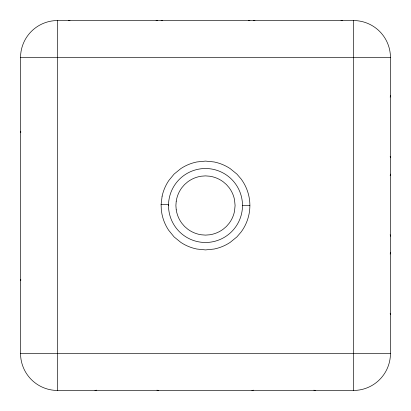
<?xml version="1.0" encoding="UTF-8"?>
<svg xmlns="http://www.w3.org/2000/svg" width="411" height="411" viewBox="0 0 411 411"><rect width="100%" height="100%" fill="white"/><g stroke="black" fill="none" stroke-linecap="round" stroke-linejoin="round"><path stroke-width="0.62" d="M168.489 205.5L168.5 204.678L161.097 204.519L161.307 209.846L161.965 214.146A45.467 45.467 0 0 0 168.602 230.17L174.089 236.906L180.83 242.398A45.493 45.493 0 0 0 196.854 249.035L205.5 249.914L214.146 249.035A45.493 45.493 0 0 0 230.16 242.392L236.906 236.906L241.159 231.958A45.128 45.128 0 0 0 248.552 216.273C250.335 209.24 250.33 201.76 248.557 194.722A45.128 45.128 0 0 0 241.154 179.042L236.906 174.094L230.165 168.602A45.493 45.493 0 0 0 214.146 161.965L205.5 161.086L196.854 161.965A45.493 45.493 0 0 0 180.83 168.602L174.089 174.094L168.736 180.624A45.477 45.477 0 0 0 162.124 196.129M161.097 204.519L162.119 196.129M176.221 201.164L175.893 205.5L176.221 209.836M20.55 132.501L20.838 132.46M20.55 280.461L20.838 280.42M57.54 20.55L353.46 20.55A36.99 36.99 0 0 1 390.45 57.54L390.45 353.46A36.99 36.99 0 0 1 353.46 390.45L57.54 390.45A36.99 36.99 0 0 1 20.55 353.46L20.55 57.54A36.99 36.99 0 0 1 57.54 20.55L57.54 390.45M20.55 57.54L390.45 57.54M20.55 131.52L20.838 131.52M242.49 205.5A36.99 36.99 0 0 0 187.005 173.468A36.99 36.99 0 0 0 187.005 237.532A36.99 36.99 0 0 0 242.49 205.5L249.888 205.5M20.55 279.48L20.838 279.48M20.55 353.46L390.45 353.46M353.46 20.55L353.46 390.45M390.45 252.58A7.398 5.23 0 0 1 390.162 254.019M390.162 313.259A7.398 5.117 0 0 1 390.45 314.667M390.45 95.645A7.398 5.23 0 0 1 390.162 97.083M390.162 156.324A7.398 5.117 0 0 1 390.45 157.732M390.45 174.115A7.398 5.23 0 0 1 390.162 175.554M390.162 234.794A7.398 5.117 0 0 1 390.45 236.202M248.542 20.673A7.398 7.398 0 0 1 249.888 20.55M161.097 20.555A7.398 7.398 0 0 1 162.443 20.678M341.017 20.673A7.398 7.398 0 0 1 342.363 20.55M253.572 20.555A7.398 7.398 0 0 1 254.918 20.678M156.067 20.673A7.398 7.398 0 0 1 157.413 20.55M68.622 20.555A7.398 7.398 0 0 1 69.968 20.678M176.227 209.836A30.193 30.193 0 0 0 181.734 223.132L184.56 226.435L187.863 229.271A30.209 30.209 0 0 0 201.169 234.773L205.5 235.113L209.836 234.779A30.214 30.214 0 0 0 223.132 229.261L226.435 226.435L229.271 223.137A30.034 30.034 0 0 0 234.522 211.269L235.092 205.5L234.527 199.731A30.034 30.034 0 0 0 229.266 187.863L226.435 184.565L223.132 181.734A30.214 30.214 0 0 0 209.836 176.227L205.5 175.887L201.164 176.221A30.209 30.209 0 0 0 187.863 181.734L184.56 184.565L181.729 187.863A30.193 30.193 0 0 0 176.227 201.164M315.355 390.45A7.398 5.23 -90 0 1 313.917 390.162M253.346 390.162A7.398 5.348 -90 0 1 251.876 390.45M158.42 390.45A7.398 5.23 -90 0 1 156.981 390.162M96.41 390.162A7.398 5.348 -90 0 1 94.941 390.45"/></g></svg>
